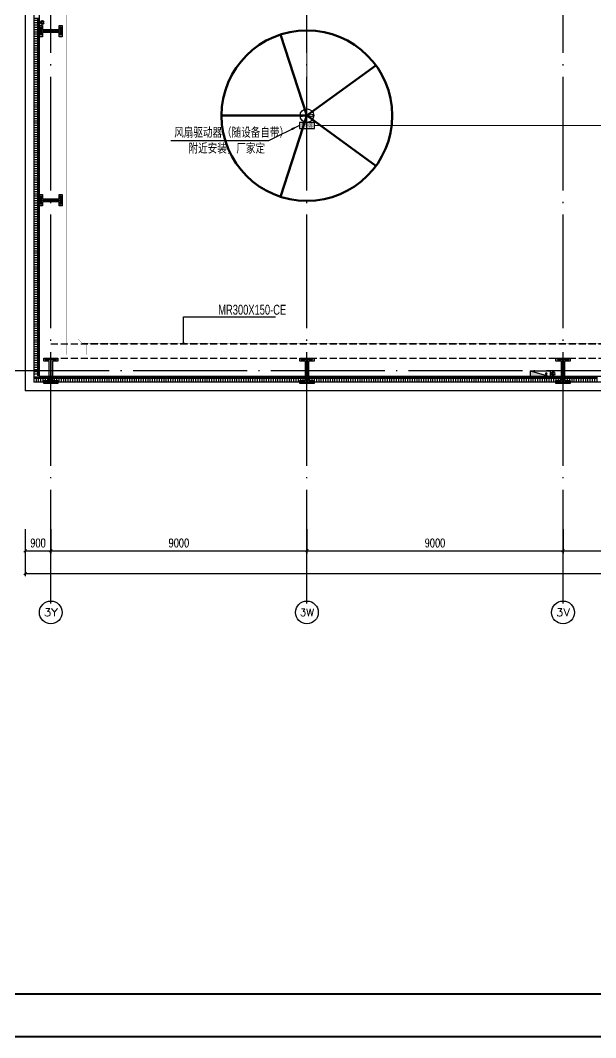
# Model space of a CAD drawing. Extents: x -1396510 to 1250330, y -1892470 to 1623980.
# Drawn here: x -313924 to -293709, y -1383328 to -1347547 of the extents above; entities that cross this region are included whole.
import ezdxf
from ezdxf.enums import TextEntityAlignment as Align

# ---------------------------------------------------------------- set-up
doc = ezdxf.new("R2010")
doc.units = 0
doc.header["$LTSCALE"] = 1000
doc.header["$MEASUREMENT"] = 0
doc.linetypes.add('DASH', pattern=[0.35, 0.25, -0.1])
doc.linetypes.add('DOTE', pattern=[2.42, 2, -0.2, 0.02, -0.2])
doc.layers.get('Defpoints').update_dxf_attribs({"color": 210})
for name, color, linetype in [('0-cxFrame', 155, 'Continuous'), ('99平面图例外参$0$A-HATCH-2', 251, 'Continuous'), ('A-AXIS-D', 1, 'Continuous'), ('A-AXIS-DOTE', 14, 'DOTE'), ('A-HATCH-2', 251, 'Continuous'), ('A-LIN-V', 9, 'Continuous'), ('A-WINDOW', 140, 'Continuous'), ('AS-COLN', 6, 'Continuous'), ('AS-WALL', 40, 'Continuous'), ('CABLETRAY', 4, 'Continuous'), ('CABLETRAY_DIM', 3, 'Continuous'), ('DIM-箱柜', 3, 'Continuous'), ('EQUIP-动力', 3, 'Continuous'), ('EQUIP-箱柜', 3, 'Continuous'), ('SB_ZF消火栓', 10, 'Continuous'), ('SB_ZF消火栓M', 10, 'Continuous'), ('WIRE-照明', 1, 'Continuous')]:
    doc.layers.add(name, color=color, linetype=linetype)
doc.layers.add('0-cxText', color=131, linetype='Continuous', lineweight=25)
doc.layers.add('LG-ZF消防', color=1, linetype='Continuous', lineweight=60)
doc.layers.add('A-云线2', color=3, linetype='Continuous', plot=False)
doc.styles.add('_TCH_AXIS', font='COMPLEX', dxfattribs={"bigfont": 'GBCBIG'})
doc.styles.add('_TCH_DIM_T3', font='SIMPLEX', dxfattribs={"width": 0.705882, "bigfont": 'GBCBIG'})
doc.styles.add('_TEL_ATTDEF', font='GBENOR', dxfattribs={"width": 0.8, "height": 3, "bigfont": 'GBCBIG'})
doc.styles.add('_TEL_DIM', font='SIMPLEX', dxfattribs={"width": 0.8, "height": 3.5, "bigfont": 'HZTXT'})
doc.styles.add('cx_tuming', font='simhei.ttf')
doc.styles.add('cx_tuqian1', font='')
doc.styles.add('HZTXT5', font='aa.shx', dxfattribs={"width": 0.7, "bigfont": 'hztxt.shx'})
doc.styles.add('黑体', font='simhei.ttf', dxfattribs={"height": 12})
doc.styles.get('cx_tuqian1').set_extended_font_data('SimSun')
doc.dimstyles.new('_TCH_ARCH&&100', dxfattribs={"dimtxt": 297.5, "dimasz": 100, "dimexe": 100, "dimexo": 100, "dimgap": 126.25, "dimtad": 1, "dimdec": 0, "dimzin": 0, "dimdsep": 46, "dimtxsty": '_TCH_DIM_T3', "dimblk": 'ARCHTICK', "dimcen": 0.09, "dimclrt": 7, "dimazin": 2, "dimtfac": 1, "dimtdec": 0, "dimtix": 1, "dimtmove": 2, "dimatfit": 3, "dimfxl": 0, "dimtolj": 1, "dimtzin": 0, "dimarcsym": 0})

# ---------------------------------------------------------------- blocks, each defined once
blk = doc.blocks.new('4324324')
at = {"layer": 'A-HATCH-2', "color": 8, "linetype": 'DASH'}
for p, q in [((-312854, 549870), (-138054, 549870)), ((-312854, 549370), (-138054, 549370))]:
    blk.add_line(p, q, dxfattribs=at)
blk = doc.blocks.new('w4324324')
at = {"layer": 'A-HATCH-2', "color": 0, "lineweight": 60}
for q in [(-1694760, 686605), (-1697614, 684532), (-1691907, 684532), (-1696524, 681178), (-1692997, 681178)]:
    blk.add_line((-1694760, 683605), q, dxfattribs=at)
blk.add_circle((-1694760, 683605), 3000, dxfattribs=at)
blk = doc.blocks.new('342343')
at = {"layer": 'A-LIN-V', "color": 8}
blk.add_blockref('w4324324', (1030710, 103556), dxfattribs=at)
blk = doc.blocks.new('w42343243')
at = {"layer": 'A-HATCH-2', "color": 8}
blk.add_lwpolyline([(-165104, 621070), (-164604, 621070), (-164604, 620958), (-164800, 620958), (-164800, 620282), (-164604, 620282), (-164604, 620170), (-165104, 620170), (-165104, 620282), (-164908, 620282), (-164908, 620958), (-165104, 620958)], close=True, dxfattribs=at)
at = {"layer": 'AS-COLN', "color": 3}
blk.add_lwpolyline([(-165054, 621020), (-164654, 621020), (-164654, 621008), (-164850, 621008), (-164850, 620232), (-164654, 620232), (-164654, 620220), (-165054, 620220), (-165054, 620232), (-164858, 620232), (-164858, 621008), (-165054, 621008)], close=True, dxfattribs=at)
blk = doc.blocks.new('nt66')
at = {"layer": 'A-HATCH-2', "color": 8}
blk.add_lwpolyline([(-195840, 766870), (-195440, 766870), (-195440, 766758), (-195586, 766758), (-195586, 766182), (-195440, 766182), (-195440, 766070), (-195840, 766070), (-195840, 766182), (-195694, 766182), (-195694, 766758), (-195840, 766758)], close=True, dxfattribs=at)
at = {"layer": 'AS-COLN'}
blk.add_lwpolyline([(-195790, 766820), (-195490, 766820), (-195490, 766808), (-195636, 766808), (-195636, 766132), (-195490, 766132), (-195490, 766120), (-195790, 766120), (-195790, 766132), (-195644, 766132), (-195644, 766808), (-195790, 766808)], close=True, dxfattribs=at)
blk = doc.blocks.new('42343')
at = {"rotation": 270}
for p in [(-1079324, 365230), (-1079324, 359280)]:
    blk.add_blockref('nt66', p, dxfattribs=at)
at = {"layer": 'A-WINDOW'}
for p in [(-148000, -71700), (-139000, -71700), (-130000, -71700)]:
    blk.add_blockref('w42343243', p, dxfattribs=at)
blk = doc.blocks.new('A$C5D961328')
at = {"layer": 'SB_ZF消火栓'}
blk.add_hatch(color=256, dxfattribs=at).paths.add_polyline_path([(0, 40), (700, 40), (700, 240)])
for p, q in [((700, 240), (0, 240)), ((0, 240), (0, 40)), ((700, 240), (0, 40)), ((0, 40), (700, 40)), ((700, 240), (700, 40))]:
    blk.add_line(p, q, dxfattribs=at)
at = {"layer": 'SB_ZF消火栓', "color": 1}
blk.add_circle((140, 140), 32.5, dxfattribs=at)
blk = doc.blocks.new('we42342343234')
at = {"layer": 'LG-ZF消防'}
for centre in [(-313154, 561170), (-295204, 548820)]:
    blk.add_circle(centre, 50, dxfattribs=at)
at = {"layer": 'SB_ZF消火栓M', "xscale": -1}
blk.add_blockref('A$C5D961328', (-295304, 548680), dxfattribs=at)
blk = doc.blocks.new('_ArchTick')
at = {"color": 0, "linetype": 'ByBlock', "const_width": 0.4}
blk.add_lwpolyline([(-0.5, -0.5), (0.5, 0.5)], dxfattribs=at)
blk = doc.blocks.new('*D5798')
at = {"layer": 'A-AXIS-D', "color": 0, "lineweight": -2, "transparency": 16777216}
for p, q in [((-900, -77370), (-900, -78228)), ((0, -77370), (0, -78228)), ((-900, -78128), (0, -78128))]:
    blk.add_line(p, q, dxfattribs=at)
at = {"layer": 'Defpoints', "color": 0, "transparency": 16777216}
for p in [(-900, -77270), (0, -77270), (0, -78128)]:
    blk.add_point(p, dxfattribs=at)
at = {"layer": 'A-AXIS-D', "color": 0, "lineweight": -2, "transparency": 16777216, "xscale": 100, "yscale": 100, "zscale": 100, "rotation": 180}
blk.add_blockref('_ArchTick', (-900, -78128), dxfattribs=at)
at = {"layer": 'A-AXIS-D', "color": 0, "lineweight": -2, "transparency": 16777216, "xscale": 100, "yscale": 100, "zscale": 100}
blk.add_blockref('_ArchTick', (0, -78128), dxfattribs=at)
at = {"layer": 'A-AXIS-D', "color": 7, "transparency": 16777216, "insert": (-450, -77853), "char_height": 297.5, "attachment_point": 5, "style": '_TCH_DIM_T3'}
blk.add_mtext('\\A1;900', dxfattribs=at)
blk = doc.blocks.new('*D5799')
at = {"layer": 'A-AXIS-D', "color": 0, "lineweight": -2, "transparency": 16777216}
for p, q in [((0, -77370), (0, -78228)), ((9000, -77370), (9000, -78228)), ((0, -78128), (9000, -78128))]:
    blk.add_line(p, q, dxfattribs=at)
at = {"layer": 'Defpoints', "color": 0, "transparency": 16777216}
for p in [(0, -77270), (9000, -77270), (9000, -78128)]:
    blk.add_point(p, dxfattribs=at)
at = {"layer": 'A-AXIS-D', "color": 0, "lineweight": -2, "transparency": 16777216, "xscale": 100, "yscale": 100, "zscale": 100, "rotation": 180}
blk.add_blockref('_ArchTick', (0, -78128), dxfattribs=at)
at = {"layer": 'A-AXIS-D', "color": 0, "lineweight": -2, "transparency": 16777216, "xscale": 100, "yscale": 100, "zscale": 100}
blk.add_blockref('_ArchTick', (9000, -78128), dxfattribs=at)
at = {"layer": 'A-AXIS-D', "color": 7, "transparency": 16777216, "insert": (4500, -77853), "char_height": 297.5, "attachment_point": 5, "style": '_TCH_DIM_T3'}
blk.add_mtext('\\A1;9000', dxfattribs=at)
blk = doc.blocks.new('*D5800')
at = {"layer": 'A-AXIS-D', "color": 0, "lineweight": -2, "transparency": 16777216}
for p, q in [((9000, -77370), (9000, -78228)), ((18000, -77370), (18000, -78228)), ((9000, -78128), (18000, -78128))]:
    blk.add_line(p, q, dxfattribs=at)
at = {"layer": 'Defpoints', "color": 0, "transparency": 16777216}
for p in [(9000, -77270), (18000, -77270), (18000, -78128)]:
    blk.add_point(p, dxfattribs=at)
at = {"layer": 'A-AXIS-D', "color": 0, "lineweight": -2, "transparency": 16777216, "xscale": 100, "yscale": 100, "zscale": 100, "rotation": 180}
blk.add_blockref('_ArchTick', (9000, -78128), dxfattribs=at)
at = {"layer": 'A-AXIS-D', "color": 0, "lineweight": -2, "transparency": 16777216, "xscale": 100, "yscale": 100, "zscale": 100}
blk.add_blockref('_ArchTick', (18000, -78128), dxfattribs=at)
at = {"layer": 'A-AXIS-D', "color": 7, "transparency": 16777216, "insert": (13500, -77853), "char_height": 297.5, "attachment_point": 5, "style": '_TCH_DIM_T3'}
blk.add_mtext('\\A1;9000', dxfattribs=at)
blk = doc.blocks.new('*D5801')
at = {"layer": 'A-AXIS-D', "color": 0, "lineweight": -2, "transparency": 16777216}
for p, q in [((18000, -77370), (18000, -78228)), ((22000, -77370), (22000, -78228)), ((18000, -78128), (22000, -78128))]:
    blk.add_line(p, q, dxfattribs=at)
at = {"layer": 'Defpoints', "color": 0, "transparency": 16777216}
for p in [(18000, -77270), (22000, -77270), (22000, -78128)]:
    blk.add_point(p, dxfattribs=at)
at = {"layer": 'A-AXIS-D', "color": 0, "lineweight": -2, "transparency": 16777216, "xscale": 100, "yscale": 100, "zscale": 100, "rotation": 180}
blk.add_blockref('_ArchTick', (18000, -78128), dxfattribs=at)
at = {"layer": 'A-AXIS-D', "color": 0, "lineweight": -2, "transparency": 16777216, "xscale": 100, "yscale": 100, "zscale": 100}
blk.add_blockref('_ArchTick', (22000, -78128), dxfattribs=at)
at = {"layer": 'A-AXIS-D', "color": 7, "transparency": 16777216, "insert": (20000, -77853), "char_height": 297.5, "attachment_point": 5, "style": '_TCH_DIM_T3'}
blk.add_mtext('\\A1;4000', dxfattribs=at)
blk = doc.blocks.new('*D5830')
at = {"layer": 'A-AXIS-D', "color": 0, "lineweight": -2, "transparency": 16777216}
for p, q in [((-900, -77470), (-900, -79028)), ((184800, -77470), (184800, -79028)), ((-900, -78928), (184800, -78928))]:
    blk.add_line(p, q, dxfattribs=at)
at = {"layer": 'Defpoints', "color": 0, "transparency": 16777216}
for p in [(-900, -77370), (184800, -77370), (184800, -78928)]:
    blk.add_point(p, dxfattribs=at)
at = {"layer": 'A-AXIS-D', "color": 0, "lineweight": -2, "transparency": 16777216, "xscale": 100, "yscale": 100, "zscale": 100, "rotation": 180}
blk.add_blockref('_ArchTick', (-900, -78928), dxfattribs=at)
at = {"layer": 'A-AXIS-D', "color": 0, "lineweight": -2, "transparency": 16777216, "xscale": 100, "yscale": 100, "zscale": 100}
blk.add_blockref('_ArchTick', (184800, -78928), dxfattribs=at)
at = {"layer": 'A-AXIS-D', "color": 7, "transparency": 16777216, "insert": (91950, -78653), "char_height": 297.5, "attachment_point": 5, "style": '_TCH_DIM_T3'}
blk.add_mtext('\\A1;185700', dxfattribs=at)
blk = doc.blocks.new('99平面图例外参$0$$LinePat$填挖边坡')
at = {"color": 0}
for p, q in [((0, 0), (0, -1500)), ((300, 0), (300, -600))]:
    blk.add_line(p, q, dxfattribs=at)
at = {"layer": 'Defpoints', "color": 0}
blk.add_point((600, 0), dxfattribs=at)
blk = doc.blocks.new('$equip$00002854')
for p, q in [((-0.62, 0.13), (-0.1, 0.02)), ((-0.62, -0.13), (-0.62, 0.13)), ((0.62, 0.13), (0.1, 0.02)), ((0.62, -0.13), (0.62, 0.13)), ((-0.1, -0.02), (-0.62, -0.13)), ((0.1, -0.02), (0.62, -0.13))]:
    blk.add_line(p, q)
at = {"const_width": 0.0571}
blk.add_lwpolyline([(-0.69, 0, 1), (0.69, 0, 1), (-0.69, 0, 1.215985)], format="xyb", dxfattribs=at)
for radius in [0.688, 0.104]:
    blk.add_circle((0, 0), radius)
for p in [(-0.69, 0), (0, 0.69), (0.69, 0), (0, -0.69)]:
    blk.add_point(p)
at = {"color": 7, "style": '_TEL_DIM', "flags": 1}
for tag in ['A', 'REMARK']:
    blk.add_attdef(tag, text='', height=0.00002, dxfattribs=at).set_placement((0, 0), align=Align.MIDDLE_CENTER)
blk = doc.blocks.new('$equip$00002926')
for p, q in [((0.75, 0.6), (-0.75, 0.6)), ((-0.75, 0.6), (-0.75, 0)), ((-0.75, 0), (0.75, 0)), ((0.75, 0), (0.75, 0.6))]:
    blk.add_line(p, q)
at = {"const_width": 0.0571}
blk.add_lwpolyline([(-0.75, 0.6), (-0.75, 0), (0.75, 0), (0.75, 0.6), (-0.75, 0.6), (-0.75, 0)], dxfattribs=at)
for p in [(-0.75, 0.3), (0, 0.6), (0, 0), (0.75, 0.3)]:
    blk.add_point(p)
at = {"color": 7, "style": '_TEL_DIM'}
blk.add_attdef('$TEXT$', text='', height=0.4, dxfattribs=at).set_placement((0, 0.3), align=Align.MIDDLE_CENTER)
at = {"color": 7, "style": '_TEL_DIM', "flags": 1}
for tag in ['A', 'REMARK']:
    blk.add_attdef(tag, text='', height=0.00002, dxfattribs=at).set_placement((0, 0), align=Align.MIDDLE_CENTER)
blk = doc.blocks.new('TK22.A0+2 L(Dragon)')
at = {"layer": '0-cxFrame', "color": 7, "const_width": 0.5}
blk.add_lwpolyline([(0, 0), (-1783, 0), (-1783, 841), (0, 841)], close=True, dxfattribs=at)
at = {"layer": '0-cxFrame', "const_width": 0.5}
blk.add_lwpolyline([(-80, 10), (-1763, 10), (-1763, 831), (-80, 831)], close=True, dxfattribs=at)
at = {"style": '黑体', "flags": 4}
blk.add_attdef('图幅', text='', height=3.3, dxfattribs=at).set_placement((-40, 3), align=Align.RIGHT)
at = {"layer": '0-cxText', "flags": 4}
for tag, height, style, p in [('建设单位', 3.5, 'cx_tuming', (-45, 240)), ('项目名称', 3.5, 'cx_tuming', (-45, 210)), ('子项名称', 3.5, 'cx_tuming', (-45, 180)), ('工程编号', 3.3, 'cx_tuqian1', (-35, 165)), ('图名1', 3.5, 'cx_tuming', (-45, 87)), ('图名2', 3.5, 'cx_tuming', (-45, 79)), ('图名3', 3.5, 'cx_tuming', (-45, 71)), ('出图日期', 3.3, 'cx_tuqian1', (-39, 60)), ('专业', 3.3, 'cx_tuqian1', (-55, 52)), ('图号', 3.3, 'cx_tuqian1', (-55, 44)), ('版次', 3.3, 'cx_tuqian1', (-20, 44))]:
    blk.add_attdef(tag, text='', height=height, dxfattribs=dict(at, style=style)).set_placement(p, align=Align.MIDDLE)
at = {"layer": 'Defpoints', "color": 6, "flags": 4}
for tag, height, style, p in [('tufu', 3.3, '黑体', (-12, 12)), ('dwfname', 4, 'cx_tuqian1', (-80, 3))]:
    blk.add_attdef(tag, text='', height=height, dxfattribs=dict(at, style=style)).set_placement(p, align=Align.RIGHT)
blk = doc.blocks.new('世赫3#厂房一层0821')
at = {"layer": 'A-AXIS-D'}
for centre in [(0, -80296), (9000, -80296), (18000, -80296)]:
    blk.add_circle(centre, 400, dxfattribs=at)
at = {"layer": 'A-AXIS-DOTE', "color": 8, "ltscale": 2}
for p, q in [((0, -79980), (0, 6235)), ((9000, -79980), (9000, 5504)), ((18000, -79980), (18000, 5504)), ((190814.2, -71800), (-5155.8, -71800))]:
    blk.add_line(p, q, dxfattribs=at)
at = {"layer": 'A-LIN-V'}
for p, q in [((-400, -72000.1), (-400, -53465.8)), ((30800, -72000.1), (-400, -72000.1))]:
    blk.add_line(p, q, dxfattribs=at)
at = {"layer": 'AS-WALL'}
for p, q in [((-900, -55850), (-900, -72500.1)), ((-600, -55850), (-600, -72200.1)), ((31400, -72200.1), (-600, -72200.1)), ((31700, -72500.1), (-900, -72500.1))]:
    blk.add_line(p, q, dxfattribs=at)
at = {"layer": '99平面图例外参$0$A-HATCH-2', "color": 203, "yscale": 0.1333333333333333, "zscale": 0.1333333333333333}
for p, xscale, rotation in [((-400, -59403.2), 0.1337246376890766, 270.0000000008202), ((-400, -59483.4), 0.1337246376890766, 270.0000000008202), ((-400, -59563.7), 0.1337246376890766, 270.0000000008202), ((-400, -59643.9), 0.1337246376890766, 270.0000000008202), ((-400, -59724.1), 0.1337246376890766, 270.0000000008202), ((-400, -59804.4), 0.1337246376890766, 270.0000000008202), ((-400, -59884.6), 0.1337246376890766, 270.0000000008202), ((-400, -59964.8), 0.1337246376890766, 270.0000000008202), ((-400, -60045.1), 0.1337246376890766, 270.0000000008202), ((-400, -60125.3), 0.1337246376890766, 270.0000000008202), ((-400, -60205.5), 0.1337246376890766, 270.0000000008202), ((-400, -60285.8), 0.1337246376890766, 270.0000000008202), ((-400, -60366), 0.1337246376890766, 270.0000000008202), ((-400, -60446.2), 0.1337246376890766, 270.0000000008202), ((-400, -60526.5), 0.1337246376890766, 270.0000000008202), ((-400, -60606.7), 0.1337246376890766, 270.0000000008202), ((-400, -60686.9), 0.1337246376890766, 270.0000000008202), ((-400, -60767.2), 0.1337246376890766, 270.0000000008202), ((-400, -60847.4), 0.1337246376890766, 270.0000000008202), ((-400, -60927.7), 0.1337246376890766, 270.0000000008202), ((-400, -61007.9), 0.1337246376890766, 270.0000000008202), ((-400, -61088.1), 0.1337246376890766, 270.0000000008202), ((-400, -61168.4), 0.1337246376890766, 270.0000000008202), ((-400, -61248.6), 0.1337246376890766, 270.0000000008202), ((-400, -61328.8), 0.1337246376890766, 270.0000000008202), ((-400, -61409.1), 0.1337246376890766, 270.0000000008202), ((-400, -61489.3), 0.1337246376890766, 270.0000000008202), ((-400, -61569.5), 0.1337246376890766, 270.0000000008202), ((-400, -61649.8), 0.1337246376890766, 270.0000000008202), ((-400, -61730), 0.1337246376890766, 270.0000000008202), ((-400, -61810.2), 0.1337246376890766, 270.0000000008202), ((-400, -61890.5), 0.1337246376890766, 270.0000000008202), ((-400, -61970.7), 0.1337246376890766, 270.0000000008202), ((-400, -62050.9), 0.1337246376890766, 270.0000000008202), ((-400, -62131.2), 0.1337246376890766, 270.0000000008202), ((-400, -62211.4), 0.1337246376890766, 270.0000000008202), ((-400, -62291.6), 0.1337246376890766, 270.0000000008202), ((-400, -62371.9), 0.1337246376890766, 270.0000000008202), ((-400, -62452.1), 0.1337246376890766, 270.0000000008202), ((-400, -62532.3), 0.1337246376890766, 270.0000000008202), ((-400, -62612.6), 0.1337246376890766, 270.0000000008202), ((-400, -62692.8), 0.1337246376890766, 270.0000000008202), ((-400, -62773.1), 0.1337246376890766, 270.0000000008202), ((-400, -62853.3), 0.1337246376890766, 270.0000000008202), ((-400, -62933.5), 0.1337246376890766, 270.0000000008202), ((-400, -63013.8), 0.1337246376890766, 270.0000000008202), ((-400, -63094), 0.1337246376890766, 270.0000000008202), ((-400, -63174.2), 0.1337246376890766, 270.0000000008202), ((-400, -63254.5), 0.1337246376890766, 270.0000000008202), ((-400, -63334.7), 0.1337246376890766, 270.0000000008202), ((-400, -63414.9), 0.1337246376890766, 270.0000000008202), ((-400, -63495.2), 0.1337246376890766, 270.0000000008202), ((-400, -63575.4), 0.1337246376890766, 270.0000000008202), ((-400, -63655.6), 0.1337246376890766, 270.0000000008202), ((-400, -63735.9), 0.1337246376890766, 270.0000000008202), ((-400, -63816.1), 0.1337246376890766, 270.0000000008202), ((-400, -63896.3), 0.1337246376890766, 270.0000000008202), ((-400, -63976.6), 0.1337246376890766, 270.0000000008202), ((-400, -64056.8), 0.1337246376890766, 270.0000000008202), ((-400, -64137), 0.1337246376890766, 270.0000000008202), ((-400, -64217.3), 0.1337246376890766, 270.0000000008202), ((-400, -64297.5), 0.1337246376890766, 270.0000000008202), ((-400, -64377.7), 0.1337246376890766, 270.0000000008202), ((-400, -64458), 0.1337246376890766, 270.0000000008202), ((-400, -64538.2), 0.1337246376890766, 270.0000000008202), ((-400, -64618.5), 0.1337246376890766, 270.0000000008202), ((-400, -64698.7), 0.1337246376890766, 270.0000000008202), ((-400, -64778.9), 0.1337246376890766, 270.0000000008202), ((-400, -64859.2), 0.1337246376890766, 270.0000000008202), ((-400, -64939.4), 0.1337246376890766, 270.0000000008202), ((-400, -65019.6), 0.1337246376890766, 270.0000000008202), ((-400, -65099.9), 0.1337246376890766, 270.0000000008202), ((-400, -65180.1), 0.1337246376890766, 270.0000000008202), ((-400, -65260.3), 0.1337246376890766, 270.0000000008202), ((-400, -65340.6), 0.1337246376890766, 270.0000000008202), ((-400, -65420.8), 0.1337246376890766, 270.0000000008202), ((-400, -65501), 0.1337246376890766, 270.0000000008202), ((-400, -65581.3), 0.1337246376890766, 270.0000000008202), ((-400, -65661.5), 0.1337246376890766, 270.0000000008202), ((-400, -65741.7), 0.1337246376890766, 270.0000000008202), ((-400, -65822), 0.1337246376890766, 270.0000000008202), ((-400, -65902.2), 0.1337246376890766, 270.0000000008202), ((-400, -65982.4), 0.1337246376890766, 270.0000000008202), ((-400, -66062.7), 0.1337246376890766, 270.0000000008202), ((-400, -66142.9), 0.1337246376890766, 270.0000000008202), ((-400, -66223.1), 0.1337246376890766, 270.0000000008202), ((-400, -66303.4), 0.1337246376890766, 270.0000000008202), ((-400, -66383.6), 0.1337246376890766, 270.0000000008202), ((-400, -66463.9), 0.1337246376890766, 270.0000000008202), ((-400, -66544.1), 0.1337246376890766, 270.0000000008202), ((-400, -66624.3), 0.1337246376890766, 270.0000000008202), ((-400, -66704.6), 0.1337246376890766, 270.0000000008202), ((-400, -66784.8), 0.1337246376890766, 270.0000000008202), ((-400, -66865), 0.1337246376890766, 270.0000000008202), ((-400, -66945.3), 0.1337246376890766, 270.0000000008202), ((-400, -67025.5), 0.1337246376890766, 270.0000000008202), ((-400, -67105.7), 0.1337246376890766, 270.0000000008202), ((-400, -67186), 0.1337246376890766, 270.0000000008202), ((-400, -67266.2), 0.1337246376890766, 270.0000000008202), ((-400, -67346.4), 0.1337246376890766, 270.0000000008202), ((-400, -67426.7), 0.1337246376890766, 270.0000000008202), ((-400, -67506.9), 0.1337246376890766, 270.0000000008202), ((-400, -67587.1), 0.1337246376890766, 270.0000000008202), ((-400, -67667.4), 0.1337246376890766, 270.0000000008202), ((-400, -67747.6), 0.1337246376890766, 270.0000000008202), ((-400, -67827.8), 0.1337246376890766, 270.0000000008202), ((-400, -67908.1), 0.1337246376890766, 270.0000000008202), ((-400, -67988.3), 0.1337246376890766, 270.0000000008202), ((-400, -68068.5), 0.1337246376890766, 270.0000000008202), ((-400, -68148.8), 0.1337246376890766, 270.0000000008202), ((-400, -68229), 0.1337246376890766, 270.0000000008202), ((-400, -68309.3), 0.1337246376890766, 270.0000000008202), ((-400, -68389.5), 0.1337246376890766, 270.0000000008202), ((-400, -68469.7), 0.1337246376890766, 270.0000000008202), ((-400, -68550), 0.1337246376890766, 270.0000000008202), ((-400, -68630.2), 0.1337246376890766, 270.0000000008202), ((-400, -68710.4), 0.1337246376890766, 270.0000000008202), ((-400, -68790.7), 0.1337246376890766, 270.0000000008202), ((-400, -68870.9), 0.1337246376890766, 270.0000000008202), ((-400, -68951.1), 0.1337246376890766, 270.0000000008202), ((-400, -69031.4), 0.1337246376890766, 270.0000000008202), ((-400, -69111.6), 0.1337246376890766, 270.0000000008202), ((-400, -69191.8), 0.1337246376890766, 270.0000000008202), ((-400, -69272.1), 0.1337246376890766, 270.0000000008202), ((-400, -69352.3), 0.1337246376890766, 270.0000000008202), ((-400, -69432.5), 0.1337246376890766, 270.0000000008202), ((-400, -69512.8), 0.1337246376890766, 270.0000000008202), ((-400, -69593), 0.1337246376890766, 270.0000000008202), ((-400, -69673.2), 0.1337246376890766, 270.0000000008202), ((-400, -69753.5), 0.1337246376890766, 270.0000000008202), ((-400, -69833.7), 0.1337246376890766, 270.0000000008202), ((-400, -69913.9), 0.1337246376890766, 270.0000000008202), ((-400, -69994.2), 0.1337246376890766, 270.0000000008202), ((-400, -70074.4), 0.1337246376890766, 270.0000000008202), ((-400, -70154.7), 0.1337246376890766, 270.0000000008202), ((-400, -70234.9), 0.1337246376890766, 270.0000000008202), ((-400, -70315.1), 0.1337246376890766, 270.0000000008202), ((-400, -70395.4), 0.1337246376890766, 270.0000000008202), ((-400, -70475.6), 0.1337246376890766, 270.0000000008202), ((-400, -70555.8), 0.1337246376890766, 270.0000000008202), ((-400, -70636.1), 0.1337246376890766, 270.0000000008202), ((-400, -70716.3), 0.1337246376890766, 270.0000000008202), ((-400, -70796.5), 0.1337246376890766, 270.0000000008202), ((-400, -70876.8), 0.1337246376890766, 270.0000000008202), ((-400, -70957), 0.1337246376890766, 270.0000000008202), ((-400, -71037.2), 0.1337246376890766, 270.0000000008202), ((-400, -71117.5), 0.1337246376890766, 270.0000000008202), ((-400, -71197.7), 0.1337246376890766, 270.0000000008202), ((-400, -71277.9), 0.1337246376890766, 270.0000000008202), ((-400, -71358.2), 0.1337246376890766, 270.0000000008202), ((-400, -71438.4), 0.1337246376890766, 270.0000000008202), ((-400, -71518.6), 0.1337246376890766, 270.0000000008202), ((-400, -71598.9), 0.1337246376890766, 270.0000000008202), ((-400, -71679.1), 0.1337246376890766, 270.0000000008202), ((-400, -71759.3), 0.1337246376890766, 270.0000000008202), ((-400, -71839.6), 0.1337246376890766, 270.0000000008202), ((-400, -71919.8), 0.1337246376890766, 270.0000000008202), ((-519.9, -72000.1), -0.1335034007147995, 9.563318506210876e-10), ((-439.8, -72000.1), -0.1335034007147995, 9.563318506210876e-10), ((-359.7, -72000.1), -0.1335034007147995, 9.563318506210876e-10), ((-279.6, -72000.1), -0.1335034007147995, 9.563318506210876e-10), ((-199.5, -72000.1), -0.1335034007147995, 9.563318506210876e-10), ((-119.4, -72000.1), -0.1335034007147995, 9.563318506210876e-10), ((-39.3, -72000.1), -0.1335034007147995, 9.563318506210876e-10), ((40.8, -72000.1), -0.1335034007147995, 9.563318506210876e-10), ((120.9, -72000.1), -0.1335034007147995, 9.563318506210876e-10), ((201, -72000.1), -0.1335034007147995, 9.563318506210876e-10), ((281.1, -72000.1), -0.1335034007147995, 9.563318506210876e-10), ((361.2, -72000.1), -0.1335034007147995, 9.563318506210876e-10), ((441.3, -72000.1), -0.1335034007147995, 9.563318506210876e-10), ((521.4, -72000.1), -0.1335034007147995, 9.563318506210876e-10), ((601.5, -72000.1), -0.1335034007147995, 9.563318506210876e-10), ((681.6, -72000.1), -0.1335034007147995, 9.563318506210876e-10), ((761.7, -72000.1), -0.1335034007147995, 9.563318506210876e-10), ((841.8, -72000.1), -0.1335034007147995, 9.563318506210876e-10), ((921.9, -72000.1), -0.1335034007147995, 9.563318506210876e-10), ((1002, -72000.1), -0.1335034007147995, 9.563318506210876e-10), ((1082.1, -72000.1), -0.1335034007147995, 9.563318506210876e-10), ((1162.2, -72000.1), -0.1335034007147995, 9.563318506210876e-10), ((1242.3, -72000.1), -0.1335034007147995, 9.563318506210876e-10), ((1322.4, -72000.1), -0.1335034007147995, 9.563318506210876e-10), ((1402.6, -72000.1), -0.1335034007147995, 9.563318506210876e-10), ((1482.7, -72000.1), -0.1335034007147995, 9.563318506210876e-10), ((1562.8, -72000.1), -0.1335034007147995, 9.563318506210876e-10), ((1642.9, -72000.1), -0.1335034007147995, 9.563318506210876e-10), ((1723, -72000.1), -0.1335034007147995, 9.563318506210876e-10), ((1803.1, -72000.1), -0.1335034007147995, 9.563318506210876e-10), ((1883.2, -72000.1), -0.1335034007147995, 9.563318506210876e-10), ((1963.3, -72000.1), -0.1335034007147995, 9.563318506210876e-10), ((2043.4, -72000.1), -0.1335034007147995, 9.563318506210876e-10), ((2123.5, -72000.1), -0.1335034007147995, 9.563318506210876e-10), ((2203.6, -72000.1), -0.1335034007147995, 9.563318506210876e-10), ((2283.7, -72000.1), -0.1335034007147995, 9.563318506210876e-10), ((2363.8, -72000.1), -0.1335034007147995, 9.563318506210876e-10), ((2443.9, -72000.1), -0.1335034007147995, 9.563318506210876e-10), ((2524, -72000.1), -0.1335034007147995, 9.563318506210876e-10), ((2604.1, -72000.1), -0.1335034007147995, 9.563318506210876e-10), ((2684.2, -72000.1), -0.1335034007147995, 9.563318506210876e-10), ((2764.3, -72000.1), -0.1335034007147995, 9.563318506210876e-10), ((2844.4, -72000.1), -0.1335034007147995, 9.563318506210876e-10), ((2924.5, -72000.1), -0.1335034007147995, 9.563318506210876e-10), ((3004.6, -72000.1), -0.1335034007147995, 9.563318506210876e-10), ((3084.7, -72000.1), -0.1335034007147995, 9.563318506210876e-10), ((3164.8, -72000.1), -0.1335034007147995, 9.563318506210876e-10), ((3244.9, -72000.1), -0.1335034007147995, 9.563318506210876e-10), ((3325, -72000.1), -0.1335034007147995, 9.563318506210876e-10), ((3405.1, -72000.1), -0.1335034007147995, 9.563318506210876e-10), ((3485.2, -72000.1), -0.1335034007147995, 9.563318506210876e-10), ((3565.3, -72000.1), -0.1335034007147995, 9.563318506210876e-10), ((3645.4, -72000.1), -0.1335034007147995, 9.563318506210876e-10), ((3725.5, -72000.1), -0.1335034007147995, 9.563318506210876e-10), ((3805.6, -72000.1), -0.1335034007147995, 9.563318506210876e-10), ((3885.7, -72000.1), -0.1335034007147995, 9.563318506210876e-10), ((3965.8, -72000.1), -0.1335034007147995, 9.563318506210876e-10), ((4045.9, -72000.1), -0.1335034007147995, 9.563318506210876e-10), ((4126, -72000.1), -0.1335034007147995, 9.563318506210876e-10), ((4206.1, -72000.1), -0.1335034007147995, 9.563318506210876e-10), ((4286.2, -72000.1), -0.1335034007147995, 9.563318506210876e-10), ((4366.3, -72000.1), -0.1335034007147995, 9.563318506210876e-10), ((4446.4, -72000.1), -0.1335034007147995, 9.563318506210876e-10), ((4526.5, -72000.1), -0.1335034007147995, 9.563318506210876e-10), ((4606.6, -72000.1), -0.1335034007147995, 9.563318506210876e-10), ((4686.7, -72000.1), -0.1335034007147995, 9.563318506210876e-10), ((4766.8, -72000.1), -0.1335034007147995, 9.563318506210876e-10), ((4846.9, -72000.1), -0.1335034007147995, 9.563318506210876e-10), ((4927, -72000.1), -0.1335034007147995, 9.563318506210876e-10), ((5007.1, -72000.1), -0.1335034007147995, 9.563318506210876e-10), ((5087.2, -72000.1), -0.1335034007147995, 9.563318506210876e-10), ((5167.3, -72000.1), -0.1335034007147995, 9.563318506210876e-10), ((5247.4, -72000.1), -0.1335034007147995, 9.563318506210876e-10), ((5327.6, -72000.1), -0.1335034007147995, 9.563318506210876e-10), ((5407.7, -72000.1), -0.1335034007147995, 9.563318506210876e-10), ((5487.8, -72000.1), -0.1335034007147995, 9.563318506210876e-10), ((5567.9, -72000.1), -0.1335034007147995, 9.563318506210876e-10), ((5648, -72000.1), -0.1335034007147995, 9.563318506210876e-10), ((5728.1, -72000.1), -0.1335034007147995, 9.563318506210876e-10), ((5808.2, -72000.1), -0.1335034007147995, 9.563318506210876e-10), ((5888.3, -72000.1), -0.1335034007147995, 9.563318506210876e-10), ((5968.4, -72000.1), -0.1335034007147995, 9.563318506210876e-10), ((6048.5, -72000.1), -0.1335034007147995, 9.563318506210876e-10), ((6128.6, -72000.1), -0.1335034007147995, 9.563318506210876e-10), ((6208.7, -72000.1), -0.1335034007147995, 9.563318506210876e-10), ((6288.8, -72000.1), -0.1335034007147995, 9.563318506210876e-10), ((6368.9, -72000.1), -0.1335034007147995, 9.563318506210876e-10), ((6449, -72000.1), -0.1335034007147995, 9.563318506210876e-10), ((6529.1, -72000.1), -0.1335034007147995, 9.563318506210876e-10), ((6609.2, -72000.1), -0.1335034007147995, 9.563318506210876e-10), ((6689.3, -72000.1), -0.1335034007147995, 9.563318506210876e-10), ((6769.4, -72000.1), -0.1335034007147995, 9.563318506210876e-10), ((6849.5, -72000.1), -0.1335034007147995, 9.563318506210876e-10), ((6929.6, -72000.1), -0.1335034007147995, 9.563318506210876e-10), ((7009.7, -72000.1), -0.1335034007147995, 9.563318506210876e-10), ((7089.8, -72000.1), -0.1335034007147995, 9.563318506210876e-10), ((7169.9, -72000.1), -0.1335034007147995, 9.563318506210876e-10), ((7250, -72000.1), -0.1335034007147995, 9.563318506210876e-10), ((7330.1, -72000.1), -0.1335034007147995, 9.563318506210876e-10), ((7410.2, -72000.1), -0.1335034007147995, 9.563318506210876e-10), ((7490.3, -72000.1), -0.1335034007147995, 9.563318506210876e-10), ((7570.4, -72000.1), -0.1335034007147995, 9.563318506210876e-10), ((7650.5, -72000.1), -0.1335034007147995, 9.563318506210876e-10), ((7730.6, -72000.1), -0.1335034007147995, 9.563318506210876e-10), ((7810.7, -72000.1), -0.1335034007147995, 9.563318506210876e-10), ((7890.8, -72000.1), -0.1335034007147995, 9.563318506210876e-10), ((7970.9, -72000.1), -0.1335034007147995, 9.563318506210876e-10), ((8051, -72000.1), -0.1335034007147995, 9.563318506210876e-10), ((8131.1, -72000.1), -0.1335034007147995, 9.563318506210876e-10), ((8211.2, -72000.1), -0.1335034007147995, 9.563318506210876e-10), ((8291.3, -72000.1), -0.1335034007147995, 9.563318506210876e-10), ((8371.4, -72000.1), -0.1335034007147995, 9.563318506210876e-10), ((8451.5, -72000.1), -0.1335034007147995, 9.563318506210876e-10), ((8531.6, -72000.1), -0.1335034007147995, 9.563318506210876e-10), ((8611.7, -72000.1), -0.1335034007147995, 9.563318506210876e-10), ((8691.8, -72000.1), -0.1335034007147995, 9.563318506210876e-10), ((8771.9, -72000.1), -0.1335034007147995, 9.563318506210876e-10), ((8852, -72000.1), -0.1335034007147995, 9.563318506210876e-10), ((8932.1, -72000.1), -0.1335034007147995, 9.563318506210876e-10), ((9012.2, -72000.1), -0.1335034007147995, 9.563318506210876e-10), ((9092.3, -72000.1), -0.1335034007147995, 9.563318506210876e-10), ((9172.4, -72000.1), -0.1335034007147995, 9.563318506210876e-10), ((9252.6, -72000.1), -0.1335034007147995, 9.563318506210876e-10), ((9332.7, -72000.1), -0.1335034007147995, 9.563318506210876e-10), ((9412.8, -72000.1), -0.1335034007147995, 9.563318506210876e-10), ((9492.9, -72000.1), -0.1335034007147995, 9.563318506210876e-10), ((9573, -72000.1), -0.1335034007147995, 9.563318506210876e-10), ((9653.1, -72000.1), -0.1335034007147995, 9.563318506210876e-10), ((9733.2, -72000.1), -0.1335034007147995, 9.563318506210876e-10), ((9813.3, -72000.1), -0.1335034007147995, 9.563318506210876e-10), ((9893.4, -72000.1), -0.1335034007147995, 9.563318506210876e-10), ((9973.5, -72000.1), -0.1335034007147995, 9.563318506210876e-10), ((10053.6, -72000.1), -0.1335034007147995, 9.563318506210876e-10), ((10133.7, -72000.1), -0.1335034007147995, 9.563318506210876e-10), ((10213.8, -72000.1), -0.1335034007147995, 9.563318506210876e-10), ((10293.9, -72000.1), -0.1335034007147995, 9.563318506210876e-10), ((10374, -72000.1), -0.1335034007147995, 9.563318506210876e-10), ((10454.1, -72000.1), -0.1335034007147995, 9.563318506210876e-10), ((10534.2, -72000.1), -0.1335034007147995, 9.563318506210876e-10), ((10614.3, -72000.1), -0.1335034007147995, 9.563318506210876e-10), ((10694.4, -72000.1), -0.1335034007147995, 9.563318506210876e-10), ((10774.5, -72000.1), -0.1335034007147995, 9.563318506210876e-10), ((10854.6, -72000.1), -0.1335034007147995, 9.563318506210876e-10), ((10934.7, -72000.1), -0.1335034007147995, 9.563318506210876e-10), ((11014.8, -72000.1), -0.1335034007147995, 9.563318506210876e-10), ((11094.9, -72000.1), -0.1335034007147995, 9.563318506210876e-10), ((11175, -72000.1), -0.1335034007147995, 9.563318506210876e-10), ((11255.1, -72000.1), -0.1335034007147995, 9.563318506210876e-10), ((11335.2, -72000.1), -0.1335034007147995, 9.563318506210876e-10), ((11415.3, -72000.1), -0.1335034007147995, 9.563318506210876e-10), ((11495.4, -72000.1), -0.1335034007147995, 9.563318506210876e-10), ((11575.5, -72000.1), -0.1335034007147995, 9.563318506210876e-10), ((11655.6, -72000.1), -0.1335034007147995, 9.563318506210876e-10), ((11735.7, -72000.1), -0.1335034007147995, 9.563318506210876e-10), ((11815.8, -72000.1), -0.1335034007147995, 9.563318506210876e-10), ((11895.9, -72000.1), -0.1335034007147995, 9.563318506210876e-10), ((11976, -72000.1), -0.1335034007147995, 9.563318506210876e-10), ((12056.1, -72000.1), -0.1335034007147995, 9.563318506210876e-10), ((12136.2, -72000.1), -0.1335034007147995, 9.563318506210876e-10), ((12216.3, -72000.1), -0.1335034007147995, 9.563318506210876e-10), ((12296.4, -72000.1), -0.1335034007147995, 9.563318506210876e-10), ((12376.5, -72000.1), -0.1335034007147995, 9.563318506210876e-10), ((12456.6, -72000.1), -0.1335034007147995, 9.563318506210876e-10), ((12536.7, -72000.1), -0.1335034007147995, 9.563318506210876e-10), ((12616.8, -72000.1), -0.1335034007147995, 9.563318506210876e-10), ((12696.9, -72000.1), -0.1335034007147995, 9.563318506210876e-10), ((12777, -72000.1), -0.1335034007147995, 9.563318506210876e-10), ((12857.1, -72000.1), -0.1335034007147995, 9.563318506210876e-10), ((12937.2, -72000.1), -0.1335034007147995, 9.563318506210876e-10), ((13017.3, -72000.1), -0.1335034007147995, 9.563318506210876e-10), ((13097.4, -72000.1), -0.1335034007147995, 9.563318506210876e-10), ((13177.6, -72000.1), -0.1335034007147995, 9.563318506210876e-10), ((13257.7, -72000.1), -0.1335034007147995, 9.563318506210876e-10), ((13337.8, -72000.1), -0.1335034007147995, 9.563318506210876e-10), ((13417.9, -72000.1), -0.1335034007147995, 9.563318506210876e-10), ((13498, -72000.1), -0.1335034007147995, 9.563318506210876e-10), ((13578.1, -72000.1), -0.1335034007147995, 9.563318506210876e-10), ((13658.2, -72000.1), -0.1335034007147995, 9.563318506210876e-10), ((13738.3, -72000.1), -0.1335034007147995, 9.563318506210876e-10), ((13818.4, -72000.1), -0.1335034007147995, 9.563318506210876e-10), ((13898.5, -72000.1), -0.1335034007147995, 9.563318506210876e-10), ((13978.6, -72000.1), -0.1335034007147995, 9.563318506210876e-10), ((14058.7, -72000.1), -0.1335034007147995, 9.563318506210876e-10), ((14138.8, -72000.1), -0.1335034007147995, 9.563318506210876e-10), ((14218.9, -72000.1), -0.1335034007147995, 9.563318506210876e-10), ((14299, -72000.1), -0.1335034007147995, 9.563318506210876e-10), ((14379.1, -72000.1), -0.1335034007147995, 9.563318506210876e-10), ((14459.2, -72000.1), -0.1335034007147995, 9.563318506210876e-10), ((14539.3, -72000.1), -0.1335034007147995, 9.563318506210876e-10), ((14619.4, -72000.1), -0.1335034007147995, 9.563318506210876e-10), ((14699.5, -72000.1), -0.1335034007147995, 9.563318506210876e-10), ((14779.6, -72000.1), -0.1335034007147995, 9.563318506210876e-10), ((14859.7, -72000.1), -0.1335034007147995, 9.563318506210876e-10), ((14939.8, -72000.1), -0.1335034007147995, 9.563318506210876e-10), ((15019.9, -72000.1), -0.1335034007147995, 9.563318506210876e-10), ((15100, -72000.1), -0.1335034007147995, 9.563318506210876e-10), ((15180.1, -72000.1), -0.1335034007147995, 9.563318506210876e-10), ((15260.2, -72000.1), -0.1335034007147995, 9.563318506210876e-10), ((15340.3, -72000.1), -0.1335034007147995, 9.563318506210876e-10), ((15420.4, -72000.1), -0.1335034007147995, 9.563318506210876e-10), ((15500.5, -72000.1), -0.1335034007147995, 9.563318506210876e-10), ((15580.6, -72000.1), -0.1335034007147995, 9.563318506210876e-10), ((15660.7, -72000.1), -0.1335034007147995, 9.563318506210876e-10), ((15740.8, -72000.1), -0.1335034007147995, 9.563318506210876e-10), ((15820.9, -72000.1), -0.1335034007147995, 9.563318506210876e-10), ((15901, -72000.1), -0.1335034007147995, 9.563318506210876e-10), ((15981.1, -72000.1), -0.1335034007147995, 9.563318506210876e-10), ((16061.2, -72000.1), -0.1335034007147995, 9.563318506210876e-10), ((16141.3, -72000.1), -0.1335034007147995, 9.563318506210876e-10), ((16221.4, -72000.1), -0.1335034007147995, 9.563318506210876e-10), ((16301.5, -72000.1), -0.1335034007147995, 9.563318506210876e-10), ((16381.6, -72000.1), -0.1335034007147995, 9.563318506210876e-10), ((16461.7, -72000.1), -0.1335034007147995, 9.563318506210876e-10), ((16541.8, -72000.1), -0.1335034007147995, 9.563318506210876e-10), ((16621.9, -72000.1), -0.1335034007147995, 9.563318506210876e-10), ((16702, -72000.1), -0.1335034007147995, 9.563318506210876e-10), ((16782.1, -72000.1), -0.1335034007147995, 9.563318506210876e-10), ((16862.2, -72000.1), -0.1335034007147995, 9.563318506210876e-10), ((16942.3, -72000.1), -0.1335034007147995, 9.563318506210876e-10), ((17022.4, -72000.1), -0.1335034007147995, 9.563318506210876e-10), ((17102.6, -72000.1), -0.1335034007147995, 9.563318506210876e-10), ((17182.7, -72000.1), -0.1335034007147995, 9.563318506210876e-10), ((17262.8, -72000.1), -0.1335034007147995, 9.563318506210876e-10), ((17342.9, -72000.1), -0.1335034007147995, 9.563318506210876e-10), ((17423, -72000.1), -0.1335034007147995, 9.563318506210876e-10), ((17503.1, -72000.1), -0.1335034007147995, 9.563318506210876e-10), ((17583.2, -72000.1), -0.1335034007147995, 9.563318506210876e-10), ((17663.3, -72000.1), -0.1335034007147995, 9.563318506210876e-10), ((17743.4, -72000.1), -0.1335034007147995, 9.563318506210876e-10), ((17823.5, -72000.1), -0.1335034007147995, 9.563318506210876e-10), ((17903.6, -72000.1), -0.1335034007147995, 9.563318506210876e-10), ((17983.7, -72000.1), -0.1335034007147995, 9.563318506210876e-10), ((18063.8, -72000.1), -0.1335034007147995, 9.563318506210876e-10), ((18143.9, -72000.1), -0.1335034007147995, 9.563318506210876e-10), ((18224, -72000.1), -0.1335034007147995, 9.563318506210876e-10), ((18304.1, -72000.1), -0.1335034007147995, 9.563318506210876e-10), ((18384.2, -72000.1), -0.1335034007147995, 9.563318506210876e-10), ((18464.3, -72000.1), -0.1335034007147995, 9.563318506210876e-10), ((18544.4, -72000.1), -0.1335034007147995, 9.563318506210876e-10), ((18624.5, -72000.1), -0.1335034007147995, 9.563318506210876e-10), ((18704.6, -72000.1), -0.1335034007147995, 9.563318506210876e-10), ((18784.7, -72000.1), -0.1335034007147995, 9.563318506210876e-10), ((18864.8, -72000.1), -0.1335034007147995, 9.563318506210876e-10), ((18944.9, -72000.1), -0.1335034007147995, 9.563318506210876e-10), ((19025, -72000.1), -0.1335034007147995, 9.563318506210876e-10), ((19105.1, -72000.1), -0.1335034007147995, 9.563318506210876e-10), ((19185.2, -72000.1), -0.1335034007147995, 9.563318506210876e-10)]:
    blk.add_blockref('99平面图例外参$0$$LinePat$填挖边坡', p, dxfattribs=dict(at, xscale=xscale, rotation=rotation))
at = {"layer": 'A-LIN-V', "color": 8, "rotation": 90}
blk.add_blockref('342343', (796160.7, 601225), dxfattribs=at)
at = {"layer": 'A-WINDOW'}
for name in ['42343', '4324324']:
    blk.add_blockref(name, (312854.2, -620720), dxfattribs=at)
at = {"layer": 'SB_ZF消火栓'}
blk.add_blockref('we42342343234', (312854.2, -620720), dxfattribs=at)
at = {"layer": 'A-AXIS-D', "color": 7, "style": '_TCH_AXIS'}
for s, height, p, p2 in [('3Y', 270.86, (-245.1, -80431.5), (245.1, -80431.5)), ('3W', 255.29, (8750.8, -80423.7), (9249.2, -80423.7)), ('3V', 276.42, (17756.5, -80434.2), (18243.5, -80434.2))]:
    blk.add_text(s, height=height, dxfattribs=at).set_placement(p, p2, align=Align.FIT)
at = {"layer": 'A-AXIS-D'}
for base, p1, p2, picture, middle in [((0, -78127.8), (-900, -77269.8), (0, -77269.8), '*D5798', (-450, -77852.8)), ((9000, -78127.8), (0, -77269.8), (9000, -77269.8), '*D5799', (4500, -77852.8)), ((18000, -78127.8), (9000, -77269.8), (18000, -77269.8), '*D5800', (13500, -77852.8)), ((22000, -78127.8), (18000, -77269.8), (22000, -77269.8), '*D5801', (20000, -77852.8)), ((184800, -78927.8), (-900, -77369.8), (184800, -77369.8), '*D5830', (91950, -78652.8))]:
    dim = blk.add_linear_dim(base=base, p1=p1, p2=p2, angle=0, dimstyle='_TCH_ARCH&&100', dxfattribs=at)
    dim.commit()
    dim.dimension.update_dxf_attribs({"geometry": picture, "text_midpoint": middle, "dimtype": 161})

msp = doc.modelspace()

# ---------------------------------------------------------------- linework, layer by layer
at = {"layer": 'CABLETRAY', "const_width": 7.5}
for points in [[(-312300, -1358604), (-312300, -1342188.1)], [(-311900, -1342188.1), (-311900, -1358604)], [(-311900, -1358604), (-312300, -1358604)], [(-312300, -1358604), (-312300, -1359304)], [(-311900, -1358604), (-312300, -1358604)], [(-311900, -1358754), (-311900, -1358604)], [(-311750, -1358904), (-311900, -1358754)], [(-311600, -1358904), (-311750, -1358904)], [(-311600, -1359304), (-311600, -1358904)], [(-311600, -1358904), (-138790, -1358904)], [(-311600, -1359304), (-311600, -1358904)], [(-312300, -1359304), (-311600, -1359304)], [(-138790, -1359304), (-311600, -1359304)]]:
    msp.add_lwpolyline(points, dxfattribs=at)
at = {"layer": 'CABLETRAY_DIM'}
for p, q in [((-308190, -1358904), (-308190, -1357970)), ((-308190, -1357970), (-304960, -1357970))]:
    msp.add_line(p, q, dxfattribs=at)
at = {"layer": 'CABLETRAY_DIM', "const_width": 40}
msp.add_lwpolyline([(-308190, -1358924, 1), (-308190, -1358884, 1)], format="xyb", close=True, dxfattribs=at)
at = {"layer": 'DIM-箱柜'}
for p, q in [((-304116.7, -1351244.6), (-305200, -1351779)), ((-305200, -1351779), (-308640, -1351779))]:
    msp.add_line(p, q, dxfattribs=at)
msp.add_lwpolyline([(-304116.7, -1351244.6, 0, 80, 0), (-304385.7, -1351377.3, 0, 0, 0)], format="xyseb", dxfattribs=at)
at = {"layer": 'WIRE-照明', "linetype": 'Continuous', "const_width": 35}
for points in [[(-303854.2, -1350658.3), (-303854.2, -1333399.6)], [(-303591.7, -1351244.6), (-282116.7, -1351244.6)]]:
    msp.add_lwpolyline(points, dxfattribs=at)

# ---------------------------------------------------------------- block references
at = {"layer": '0-cxFrame', "xscale": 150, "yscale": 150, "zscale": 150}
msp.add_blockref('TK22.A0+2 L(Dragon)', (-76103.8, -1383290), dxfattribs=at)
at = {"layer": 'A-云线2'}
msp.add_blockref('世赫3#厂房一层0821', (-312854.2, -1288074), dxfattribs=at)
at = {"layer": 'EQUIP-动力', "xscale": 350, "yscale": 350, "zscale": 350}
msp.add_blockref('$equip$00002854', (-303854.2, -1350899), dxfattribs=at)
at = {"layer": 'EQUIP-箱柜'}
ref = msp.add_blockref('$equip$00002926', (-303854.2, -1351349.6), dxfattribs=dict(at, xscale=350, yscale=350, zscale=350))
ref.add_attrib('$TEXT$', '驱动器', dxfattribs={"layer": '0', "color": 7, "height": 140, "style": '_TEL_ATTDEF'}).set_placement((-303854.2, -1351244.6), align=Align.MIDDLE_CENTER)

# ---------------------------------------------------------------- texts
at = {"layer": 'CABLETRAY_DIM', "color": 7, "style": 'HZTXT5', "width": 0.7}
msp.add_text('MR300X150-CE', height=350, dxfattribs=at).set_placement((-306969.7, -1357900))
at = {"layer": 'DIM-箱柜', "color": 7, "style": '_TEL_DIM', "width": 0.8}
for s, p in [('风扇驱动器（随设备自带）', (-308517.3, -1351674)), ('附近安装，厂家定', (-308014.6, -1352234))]:
    msp.add_text(s, height=350, dxfattribs=at).set_placement(p)

doc.saveas('drawing.dxf')
